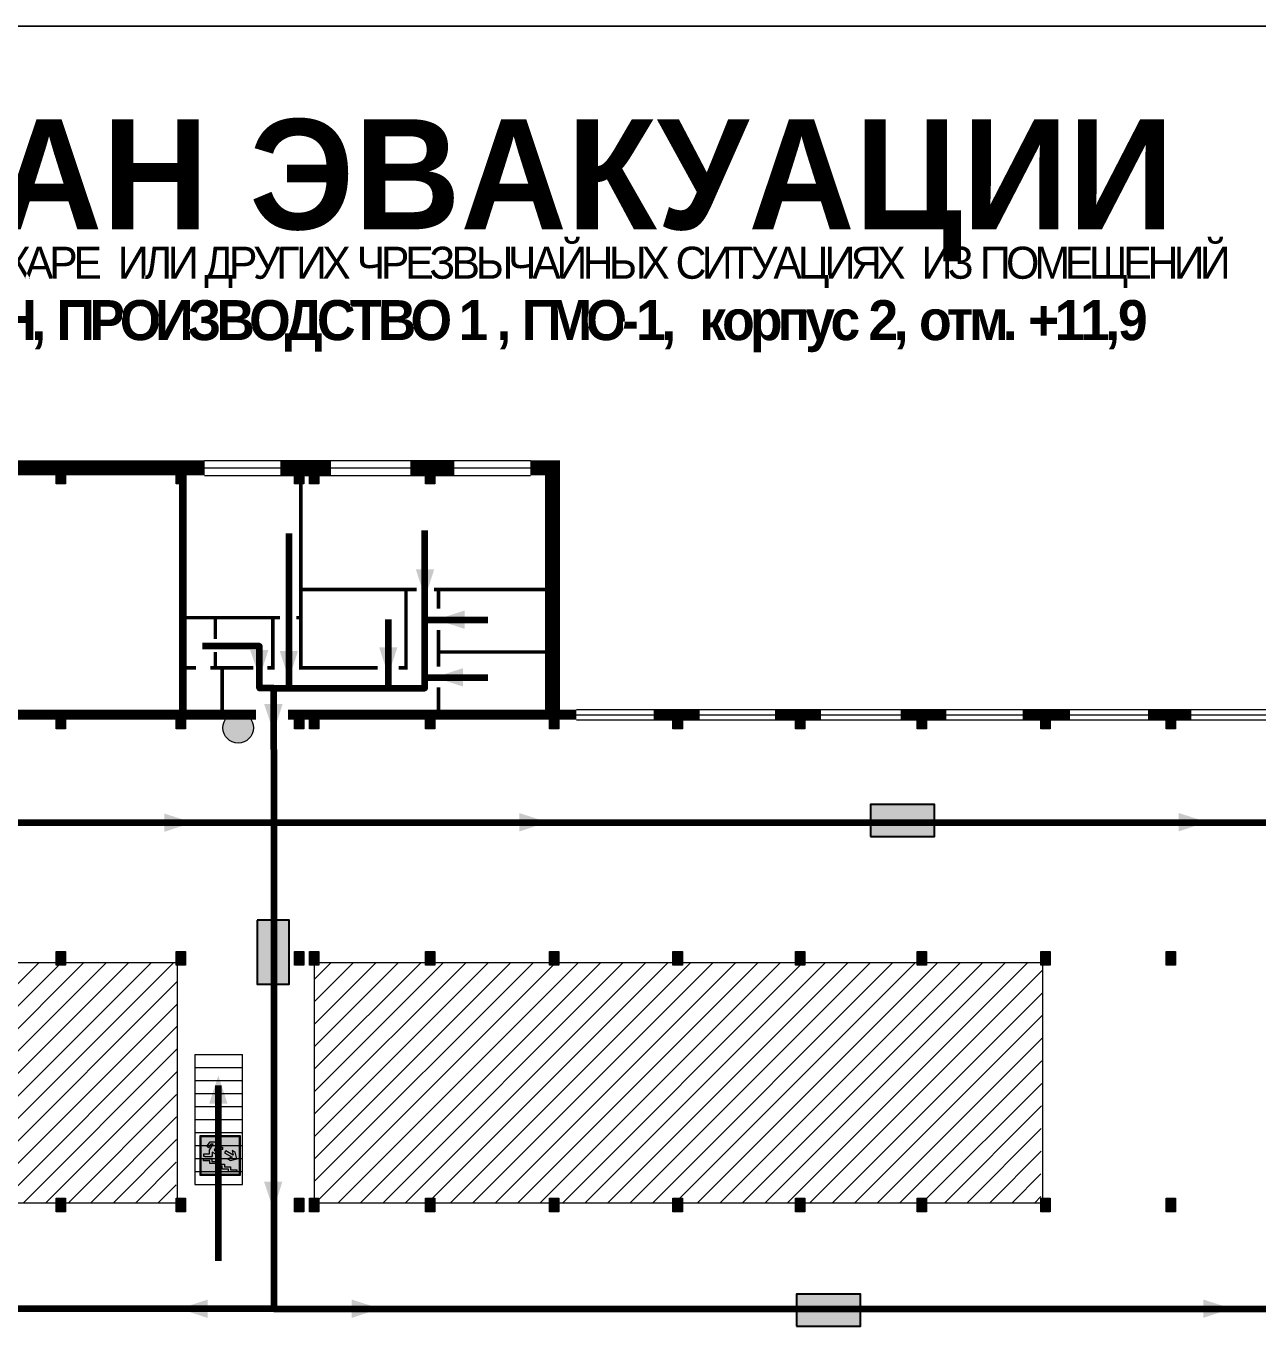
# Model space of a CAD drawing. Header units: millimetres. Extents: x 13810 to 67229, y 12374 to 21950.
# Drawn here: x 39945.2 to 40191.3, y 14682.8 to 14944.5 of the extents above; entities that cross this region are included whole.
import ezdxf

# ---------------------------------------------------------------- set-up
doc = ezdxf.new("R2010")
doc.units = ezdxf.units.MM
doc.layers.add('План_Штампы', color=7, linetype='Continuous')
doc.styles.add('обычный', font='arial.ttf')

# ---------------------------------------------------------------- blocks, each defined once
blk = doc.blocks.new('A$C7B8C2D5B')
at = {"lineweight": 0}
h = blk.add_hatch(color=5, dxfattribs=at)
h.dxf.hatch_style = 1
h.paths.add_polyline_path([(1.4, -3.02, 1), (-2.11, -3.02, 1)])
at = {"color": 5, "lineweight": 0}
blk.add_circle((-0.36, -3.02), 1.75, dxfattribs=at)
blk = doc.blocks.new('A$C32E8229D')
at = {"true_color": 0xffffff}
blk.add_hatch(color=7, dxfattribs=at).paths.add_polyline_path([(0, 0), (0, -8), (16, -8), (16, 0)])
h = blk.add_hatch(color=126)
h.paths.add_polyline_path([(0.2, -0.2), (15.8, -0.2), (15.8, -7.8), (0.2, -7.8)])
h.paths.add_polyline_path([(13.49, -2.05), (12.08, -2.05), (11.37, -2.63, 0.162397), (11.29, -2.84), (11.29, -3.63), (10.35, -3.63), (10.35, -4.05), (11.68, -4.05), (11.68, -3.48), (12.26, -4.28), (11.29, -5.1), (11.29, -6.78), (11.85, -6.78), (11.85, -5.44), (12.8, -4.64), (12.8, -5.94), (14.46, -5.94), (14.46, -5.39), (13.45, -5.39), (13.45, -3.97), (12.46, -2.59), (13.15, -2.59), (13.69, -3.34), (14.18, -3)], flags=16)
h.paths.add_polyline_path([(10.74, -1.82, 1), (11.8, -1.82, 1)], flags=16)
h.paths.add_polyline_path([(9.39, -3.59), (5.99, -3.59), (6.56, -3.03), (5.91, -3.03), (5.1, -3.83), (5.91, -4.64), (6.56, -4.64), (5.99, -4.09), (9.39, -4.09)], flags=16)
h.paths.add_polyline_path([(4.29, -1.08), (1.72, -1.08), (1.72, -6.6), (4.29, -6.6)], flags=16)
at = {"color": 126}
blk.add_lwpolyline([(16, -8), (0, -8), (0, 0), (16, 0)], close=True, dxfattribs=at)
blk = doc.blocks.new('вниз')
at = {"lineweight": 0, "true_color": 0xffffff}
h = blk.add_hatch(color=7, dxfattribs=at)
h.dxf.hatch_style = 1
h.paths.add_polyline_path([(40994.51, -4472.22), (40986.51, -4472.22), (40986.51, -4480.22), (40994.51, -4480.22)])
h.paths.add_polyline_path([(40994.31, -4472.42), (40994.31, -4480.01), (40986.71, -4480.01), (40986.71, -4472.42)], flags=16)
h.paths.add_polyline_path([(40988.43, -4473.53), (40989.43, -4473.53), (40990.19, -4473.96), (40990.19, -4474.6), (40991, -4474.6), (40991, -4475.06), (40989.73, -4475.06), (40989.73, -4474.46), (40989.3, -4475.18), (40990.17, -4475.7), (40990.17, -4477.11), (40989.63, -4477.11), (40989.63, -4476.01), (40988.94, -4475.59), (40988.94, -4476.46), (40988.94, -4476.46), (40987.47, -4476.46), (40987.26, -4476.46), (40987.26, -4475.92), (40988.4, -4475.92), (40988.4, -4475.2), (40989.1, -4473.99), (40988.66, -4473.99), (40988.24, -4474.7), (40987.86, -4474.47), (40988.41, -4473.56)], flags=0)
h.paths.add_polyline_path([(40990.55, -4473.29, -1), (40989.69, -4473.29, -1)], flags=0)
h.paths.add_polyline_path([(40988.85, -4476.89), (40988.85, -4477.43), (40990.1, -4477.43), (40990.1, -4477.99), (40991.34, -4477.99), (40991.34, -4478.54), (40992.59, -4478.54), (40992.59, -4479.09), (40993.83, -4479.09), (40993.83, -4479.52), (40992.17, -4479.52), (40992.17, -4478.97), (40990.91, -4478.97), (40990.91, -4478.41), (40989.68, -4478.41), (40989.68, -4477.86), (40988.43, -4477.86), (40988.43, -4477.31), (40987.6, -4477.31), (40987.18, -4477.31), (40987.18, -4476.89)], flags=0)
h.paths.add_polyline_path([(40991.61, -4475.33), (40993.12, -4476.2), (40992.9, -4475.27), (40993.48, -4475.6), (40993.83, -4476.88), (40992.56, -4477.22), (40991.97, -4476.88), (40992.9, -4476.61), (40991.38, -4475.74), (40991.58, -4475.39)], flags=0)
h.paths.add_polyline_path([(40990.19, -4473.96), (40989.43, -4473.53), (40988.43, -4473.53), (40988.41, -4473.56), (40987.86, -4474.47), (40988.24, -4474.7), (40988.66, -4473.99), (40989.1, -4473.99), (40988.4, -4475.2), (40988.4, -4475.92), (40987.26, -4475.92), (40987.26, -4476.46), (40987.47, -4476.46), (40988.94, -4476.46), (40988.94, -4476.27), (40988.94, -4475.59), (40989.63, -4476.01), (40989.63, -4477.11), (40990.17, -4477.11), (40990.17, -4475.7), (40989.3, -4475.18), (40989.73, -4474.46), (40989.73, -4475.06), (40991, -4475.06), (40991, -4474.6), (40990.19, -4474.6)], flags=0)
h.paths.add_polyline_path([(40990.55, -4473.29, 1), (40989.69, -4473.29, 1)], flags=0)
h.paths.add_polyline_path([(40991.61, -4475.33), (40991.58, -4475.39), (40991.38, -4475.74), (40992.9, -4476.61), (40991.97, -4476.88), (40992.56, -4477.22), (40993.83, -4476.88), (40993.48, -4475.6), (40992.9, -4475.27), (40993.12, -4476.2)], flags=0)
h.paths.add_polyline_path([(40990.1, -4477.43), (40988.85, -4477.43), (40988.85, -4476.89), (40987.18, -4476.89), (40987.18, -4477.31), (40987.6, -4477.31), (40988.43, -4477.31), (40988.43, -4477.86), (40989.68, -4477.86), (40989.68, -4478.41), (40990.91, -4478.41), (40990.91, -4478.97), (40992.17, -4478.97), (40992.17, -4479.52), (40993.83, -4479.52), (40993.83, -4479.09), (40992.59, -4479.09), (40992.59, -4478.54), (40991.34, -4478.54), (40991.34, -4477.99), (40990.1, -4477.99)], flags=0)
at = {"lineweight": 0}
h = blk.add_hatch(color=126, dxfattribs=at)
h.dxf.hatch_style = 1
h.paths.add_polyline_path([(40994.31, -4472.42), (40986.71, -4472.42), (40986.71, -4480.01), (40994.31, -4480.01)])
h.paths.add_polyline_path([(40988.43, -4473.53), (40989.43, -4473.53), (40990.19, -4473.96), (40990.19, -4474.6), (40991, -4474.6), (40991, -4475.06), (40989.73, -4475.06), (40989.73, -4474.46), (40989.3, -4475.18), (40990.17, -4475.7), (40990.17, -4477.11), (40989.63, -4477.11), (40989.63, -4476.01), (40988.94, -4475.59), (40988.94, -4476.46), (40988.94, -4476.46), (40987.47, -4476.46), (40987.26, -4476.46), (40987.26, -4475.92), (40988.4, -4475.92), (40988.4, -4475.2), (40989.1, -4473.99), (40988.66, -4473.99), (40988.24, -4474.7), (40987.86, -4474.47), (40988.41, -4473.56)], flags=16)
h.paths.add_polyline_path([(40990.55, -4473.29, -1), (40989.69, -4473.29, -1)], flags=16)
h.paths.add_polyline_path([(40988.85, -4476.89), (40988.85, -4477.43), (40990.1, -4477.43), (40990.1, -4477.99), (40991.34, -4477.99), (40991.34, -4478.54), (40992.59, -4478.54), (40992.59, -4479.09), (40993.83, -4479.09), (40993.83, -4479.52), (40992.17, -4479.52), (40992.17, -4478.97), (40990.91, -4478.97), (40990.91, -4478.41), (40989.68, -4478.41), (40989.68, -4477.86), (40988.43, -4477.86), (40988.43, -4477.31), (40987.6, -4477.31), (40987.18, -4477.31), (40987.18, -4476.89)], flags=16)
h.paths.add_polyline_path([(40991.61, -4475.33), (40993.12, -4476.2), (40992.9, -4475.27), (40993.48, -4475.6), (40993.83, -4476.88), (40992.56, -4477.22), (40991.97, -4476.88), (40992.9, -4476.61), (40991.38, -4475.74), (40991.58, -4475.39)], flags=16)
at = {"lineweight": 0, "true_color": 0xffffff}
h = blk.add_hatch(color=7, dxfattribs=at)
h.dxf.hatch_style = 1
h.paths.add_polyline_path([(40989.73, -4474.46), (40989.73, -4475.06), (40991, -4475.06), (40991, -4474.6), (40990.19, -4474.6), (40990.19, -4473.96), (40989.43, -4473.53), (40988.43, -4473.53), (40988.41, -4473.56), (40987.86, -4474.47), (40988.24, -4474.7), (40988.66, -4473.99), (40989.1, -4473.99), (40988.4, -4475.2), (40988.4, -4475.92), (40987.26, -4475.92), (40987.26, -4476.46), (40987.47, -4476.46), (40988.94, -4476.46), (40988.94, -4475.59), (40989.63, -4476.01), (40989.63, -4477.11), (40990.17, -4477.11), (40990.17, -4475.7), (40989.3, -4475.18)])
h.paths.add_polyline_path([(40989.69, -4473.29, 1), (40990.55, -4473.29, 1)])
h.paths.add_polyline_path([(40991.61, -4475.33), (40991.58, -4475.39), (40991.38, -4475.74), (40992.9, -4476.61), (40991.97, -4476.88), (40992.56, -4477.22), (40993.83, -4476.88), (40993.48, -4475.6), (40992.9, -4475.27), (40993.12, -4476.2)])
h.paths.add_polyline_path([(40990.1, -4477.43), (40988.85, -4477.43), (40988.85, -4476.89), (40987.18, -4476.89), (40987.18, -4477.31), (40987.6, -4477.31), (40988.43, -4477.31), (40988.43, -4477.86), (40989.68, -4477.86), (40989.68, -4478.41), (40990.91, -4478.41), (40990.91, -4478.97), (40992.17, -4478.97), (40992.17, -4479.52), (40993.83, -4479.52), (40993.83, -4479.09), (40992.59, -4479.09), (40992.59, -4478.54), (40991.34, -4478.54), (40991.34, -4477.99), (40990.1, -4477.99)])
at = {"color": 126, "lineweight": 0}
for points in [[(40986.51, -4472.22), (40994.51, -4472.22), (40994.51, -4480.22), (40986.51, -4480.22)], [(40986.71, -4472.42), (40994.31, -4472.42), (40994.31, -4480.01), (40986.71, -4480.01)]]:
    blk.add_lwpolyline(points, close=True, dxfattribs=at)
for points in [[(40987.47, -4476.46), (40987.26, -4476.46), (40987.26, -4475.92), (40988.4, -4475.92), (40988.4, -4475.2), (40989.1, -4473.99), (40988.66, -4473.99), (40988.24, -4474.7), (40987.86, -4474.47), (40988.41, -4473.56), (40988.43, -4473.53), (40989.43, -4473.53), (40990.19, -4473.96), (40990.19, -4474.6), (40991, -4474.6), (40991, -4475.06), (40989.73, -4475.06), (40989.73, -4474.46), (40989.3, -4475.18), (40990.17, -4475.7), (40990.17, -4477.11), (40989.63, -4477.11), (40989.63, -4476.01), (40988.94, -4475.59), (40988.94, -4476.46)], [(40987.47, -4476.46), (40988.94, -4476.46), (40988.94, -4476.27)], [(40991.58, -4475.39), (40991.38, -4475.74), (40992.9, -4476.61), (40991.97, -4476.88), (40992.56, -4477.22), (40993.83, -4476.88), (40993.48, -4475.6), (40992.9, -4475.27), (40993.12, -4476.2), (40991.61, -4475.33), (40991.58, -4475.39)], [(40987.6, -4477.31), (40987.18, -4477.31), (40987.18, -4476.89), (40988.85, -4476.89), (40988.85, -4477.43), (40990.1, -4477.43), (40990.1, -4477.99), (40991.34, -4477.99), (40991.34, -4478.54), (40992.59, -4478.54), (40992.59, -4479.09), (40993.83, -4479.09), (40993.83, -4479.52), (40992.17, -4479.52), (40992.17, -4478.97), (40990.91, -4478.97), (40990.91, -4478.41), (40989.68, -4478.41), (40989.68, -4477.86), (40988.43, -4477.86), (40988.43, -4477.31), (40987.6, -4477.31)]]:
    blk.add_lwpolyline(points, dxfattribs=at)
blk.add_circle((40990.12, -4473.29), 0.432, dxfattribs=at)

msp = doc.modelspace()

# ---------------------------------------------------------------- hatches: boundary and pattern name
at = {"lineweight": 0}
h = msp.add_hatch(color=256, dxfattribs=at)
h.dxf.hatch_style = 1
h.paths.add_polyline_path([(39951.13, 14853.04), (39952.99, 14853.04), (39952.99, 14855.79), (39951.13, 14855.79)])
h = msp.add_hatch(color=256, dxfattribs=at)
h.dxf.hatch_style = 1
h.paths.add_polyline_path([(39975.13, 14853.04), (39977, 14853.04), (39977, 14855.79), (39975.13, 14855.79)])
h = msp.add_hatch(color=256, dxfattribs=at)
h.dxf.hatch_style = 1
h.paths.add_polyline_path([(39998.81, 14853.04), (40000.67, 14853.04), (40000.67, 14855.79), (39998.81, 14855.79)])
h = msp.add_hatch(color=256, dxfattribs=at)
h.dxf.hatch_style = 1
h.paths.add_polyline_path([(40001.79, 14853.04), (40003.66, 14853.04), (40003.66, 14855.79), (40001.79, 14855.79)])
h = msp.add_hatch(color=256, dxfattribs=at)
h.dxf.hatch_style = 1
h.paths.add_polyline_path([(40024.95, 14853.04), (40026.82, 14853.04), (40026.82, 14855.79), (40024.95, 14855.79)])
h = msp.add_hatch(color=256, dxfattribs=at)
h.dxf.hatch_style = 1
h.paths.add_polyline_path([(40049.76, 14853.04), (40051.62, 14853.04), (40051.62, 14855.79), (40049.76, 14855.79)])
h = msp.add_hatch(color=256, dxfattribs=at)
h.dxf.hatch_style = 1
h.paths.add_polyline_path([(39951.13, 14804.07), (39952.99, 14804.07), (39952.99, 14806.82), (39951.13, 14806.82)])
h = msp.add_hatch(color=256, dxfattribs=at)
h.dxf.hatch_style = 1
h.paths.add_polyline_path([(39975.13, 14804.07), (39977, 14804.07), (39977, 14806.82), (39975.13, 14806.82)])
h = msp.add_hatch(color=256, dxfattribs=at)
h.dxf.hatch_style = 1
h.paths.add_polyline_path([(39998.81, 14804.07), (40000.67, 14804.07), (40000.67, 14806.82), (39998.81, 14806.82)])
h = msp.add_hatch(color=256, dxfattribs=at)
h.dxf.hatch_style = 1
h.paths.add_polyline_path([(40001.79, 14804.07), (40003.66, 14804.07), (40003.66, 14806.82), (40001.79, 14806.82)])
h = msp.add_hatch(color=256, dxfattribs=at)
h.dxf.hatch_style = 1
h.paths.add_polyline_path([(40024.95, 14804.07), (40026.82, 14804.07), (40026.82, 14806.82), (40024.95, 14806.82)])
h = msp.add_hatch(color=256, dxfattribs=at)
h.dxf.hatch_style = 1
h.paths.add_polyline_path([(40049.76, 14804.07), (40051.62, 14804.07), (40051.62, 14806.82), (40049.76, 14806.82)])
h = msp.add_hatch(color=256, dxfattribs=at)
h.dxf.hatch_style = 1
h.paths.add_polyline_path([(40074.4, 14804.07), (40076.27, 14804.07), (40076.27, 14806.82), (40074.4, 14806.82)])
h = msp.add_hatch(color=256, dxfattribs=at)
h.dxf.hatch_style = 1
h.paths.add_polyline_path([(40098.88, 14804.07), (40100.74, 14804.07), (40100.74, 14806.82), (40098.88, 14806.82)])
h = msp.add_hatch(color=256, dxfattribs=at)
h.dxf.hatch_style = 1
h.paths.add_polyline_path([(40123.17, 14804.07), (40125.04, 14804.07), (40125.04, 14806.82), (40123.17, 14806.82)])
h = msp.add_hatch(color=256, dxfattribs=at)
h.dxf.hatch_style = 1
h.paths.add_polyline_path([(40147.89, 14804.07), (40149.76, 14804.07), (40149.76, 14806.82), (40147.89, 14806.82)])
h = msp.add_hatch(color=256, dxfattribs=at)
h.dxf.hatch_style = 1
h.paths.add_polyline_path([(40172.95, 14804.07), (40174.82, 14804.07), (40174.82, 14806.82), (40172.95, 14806.82)])
at = {"lineweight": 0, "true_color": 0x000000}
h = msp.add_hatch(dxfattribs=at)
h.set_pattern_fill('ANSI31', color=18)
h.set_pattern_definition([(45, (-5e-05, -9.684), (-2.24506403, 2.24506403), [])])
h.paths.add_polyline_path([(39975.13, 14756.85), (39975.13, 14757.41), (39952.99, 14757.41), (39952.99, 14756.85), (39951.13, 14756.85), (39951.13, 14757.41), (39928.08, 14757.41), (39928.08, 14756.85), (39926.21, 14756.85), (39926.21, 14757.41), (39903.17, 14757.41), (39903.17, 14756.85), (39901.3, 14756.85), (39901.3, 14757.41), (39878.53, 14757.41), (39878.53, 14756.85), (39876.66, 14756.85), (39876.66, 14757.41), (39854.13, 14757.41), (39854.13, 14756.85), (39852.26, 14756.85), (39852.26, 14757.41), (39832.78, 14757.41), (39832.78, 14709.33), (39852.26, 14709.33), (39852.26, 14710.31), (39854.13, 14710.31), (39854.13, 14709.33), (39876.66, 14709.33), (39876.66, 14710.31), (39878.53, 14710.31), (39878.53, 14709.33), (39901.3, 14709.33), (39901.3, 14710.31), (39903.17, 14710.31), (39903.17, 14709.33), (39926.21, 14709.33), (39926.21, 14710.31), (39928.08, 14710.31), (39928.08, 14709.33), (39951.13, 14709.33), (39951.13, 14710.31), (39952.99, 14710.31), (39952.99, 14709.33), (39975.13, 14709.33), (39975.13, 14710.31), (39975.36, 14756.85)])
h.paths.add_polyline_path([(40147.89, 14756.85), (40147.89, 14757.41), (40125.04, 14757.41), (40125.04, 14756.85), (40123.17, 14756.85), (40123.17, 14757.41), (40100.74, 14757.41), (40100.74, 14756.85), (40098.88, 14756.85), (40098.88, 14757.41), (40076.27, 14757.41), (40076.27, 14756.85), (40074.4, 14756.85), (40074.4, 14757.41), (40051.62, 14757.41), (40051.62, 14756.85), (40049.76, 14756.85), (40049.76, 14757.41), (40026.82, 14757.41), (40026.82, 14756.85), (40024.95, 14756.85), (40024.95, 14757.41), (40003.66, 14757.41), (40003.66, 14756.85), (40002.77, 14756.85), (40002.77, 14710.31), (40003.66, 14710.31), (40003.66, 14709.33), (40024.95, 14709.33), (40024.95, 14710.31), (40026.82, 14710.31), (40026.82, 14709.33), (40049.76, 14709.33), (40049.76, 14710.31), (40051.62, 14710.31), (40051.62, 14709.33), (40074.4, 14709.33), (40074.4, 14710.31), (40076.27, 14710.31), (40076.27, 14709.33), (40098.88, 14709.33), (40098.88, 14710.31), (40100.74, 14710.31), (40100.74, 14709.33), (40123.17, 14709.33), (40123.17, 14710.31), (40125.04, 14710.31), (40125.04, 14709.33), (40147.89, 14709.33), (40147.89, 14710.31), (40148.25, 14756.85)])
at = {"lineweight": 0}
h = msp.add_hatch(color=256, dxfattribs=at)
h.dxf.hatch_style = 1
h.paths.add_polyline_path([(39951.13, 14756.85), (39952.99, 14756.85), (39952.99, 14759.6), (39951.13, 14759.6)])
h = msp.add_hatch(color=256, dxfattribs=at)
h.dxf.hatch_style = 1
h.paths.add_polyline_path([(39975.13, 14756.85), (39977, 14756.85), (39977, 14759.6), (39975.13, 14759.6)])
h = msp.add_hatch(color=256, dxfattribs=at)
h.dxf.hatch_style = 1
h.paths.add_polyline_path([(39998.81, 14756.85), (40000.67, 14756.85), (40000.67, 14759.6), (39998.81, 14759.6)])
h = msp.add_hatch(color=256, dxfattribs=at)
h.dxf.hatch_style = 1
h.paths.add_polyline_path([(40001.79, 14756.85), (40003.66, 14756.85), (40003.66, 14759.6), (40001.79, 14759.6)])
h = msp.add_hatch(color=256, dxfattribs=at)
h.dxf.hatch_style = 1
h.paths.add_polyline_path([(40024.95, 14756.85), (40026.82, 14756.85), (40026.82, 14759.6), (40024.95, 14759.6)])
h = msp.add_hatch(color=256, dxfattribs=at)
h.dxf.hatch_style = 1
h.paths.add_polyline_path([(40049.76, 14756.85), (40051.62, 14756.85), (40051.62, 14759.6), (40049.76, 14759.6)])
h = msp.add_hatch(color=256, dxfattribs=at)
h.dxf.hatch_style = 1
h.paths.add_polyline_path([(40074.4, 14756.85), (40076.27, 14756.85), (40076.27, 14759.6), (40074.4, 14759.6)])
h = msp.add_hatch(color=256, dxfattribs=at)
h.dxf.hatch_style = 1
h.paths.add_polyline_path([(40098.88, 14756.85), (40100.74, 14756.85), (40100.74, 14759.6), (40098.88, 14759.6)])
h = msp.add_hatch(color=256, dxfattribs=at)
h.dxf.hatch_style = 1
h.paths.add_polyline_path([(40123.17, 14756.85), (40125.04, 14756.85), (40125.04, 14759.6), (40123.17, 14759.6)])
h = msp.add_hatch(color=256, dxfattribs=at)
h.dxf.hatch_style = 1
h.paths.add_polyline_path([(40147.89, 14756.85), (40149.76, 14756.85), (40149.76, 14759.6), (40147.89, 14759.6)])
h = msp.add_hatch(color=256, dxfattribs=at)
h.dxf.hatch_style = 1
h.paths.add_polyline_path([(40172.95, 14756.85), (40174.82, 14756.85), (40174.82, 14759.6), (40172.95, 14759.6)])
h = msp.add_hatch(color=256, dxfattribs=at)
h.dxf.hatch_style = 1
h.paths.add_polyline_path([(39951.13, 14707.56), (39952.99, 14707.56), (39952.99, 14710.31), (39951.13, 14710.31)])
h = msp.add_hatch(color=256, dxfattribs=at)
h.dxf.hatch_style = 1
h.paths.add_polyline_path([(39975.13, 14707.56), (39977, 14707.56), (39977, 14710.31), (39975.13, 14710.31)])
h = msp.add_hatch(color=256, dxfattribs=at)
h.dxf.hatch_style = 1
h.paths.add_polyline_path([(39998.81, 14707.56), (40000.67, 14707.56), (40000.67, 14710.31), (39998.81, 14710.31)])
h = msp.add_hatch(color=256, dxfattribs=at)
h.dxf.hatch_style = 1
h.paths.add_polyline_path([(40001.79, 14707.56), (40003.66, 14707.56), (40003.66, 14710.31), (40001.79, 14710.31)])
h = msp.add_hatch(color=256, dxfattribs=at)
h.dxf.hatch_style = 1
h.paths.add_polyline_path([(40024.95, 14707.56), (40026.82, 14707.56), (40026.82, 14710.31), (40024.95, 14710.31)])
h = msp.add_hatch(color=256, dxfattribs=at)
h.dxf.hatch_style = 1
h.paths.add_polyline_path([(40049.76, 14707.56), (40051.62, 14707.56), (40051.62, 14710.31), (40049.76, 14710.31)])
h = msp.add_hatch(color=256, dxfattribs=at)
h.dxf.hatch_style = 1
h.paths.add_polyline_path([(40074.4, 14707.56), (40076.27, 14707.56), (40076.27, 14710.31), (40074.4, 14710.31)])
h = msp.add_hatch(color=256, dxfattribs=at)
h.dxf.hatch_style = 1
h.paths.add_polyline_path([(40098.88, 14707.56), (40100.74, 14707.56), (40100.74, 14710.31), (40098.88, 14710.31)])
h = msp.add_hatch(color=256, dxfattribs=at)
h.dxf.hatch_style = 1
h.paths.add_polyline_path([(40123.17, 14707.56), (40125.04, 14707.56), (40125.04, 14710.31), (40123.17, 14710.31)])
h = msp.add_hatch(color=256, dxfattribs=at)
h.dxf.hatch_style = 1
h.paths.add_polyline_path([(40147.89, 14707.56), (40149.76, 14707.56), (40149.76, 14710.31), (40147.89, 14710.31)])
h = msp.add_hatch(color=256, dxfattribs=at)
h.dxf.hatch_style = 1
h.paths.add_polyline_path([(40172.95, 14707.56), (40174.82, 14707.56), (40174.82, 14710.31), (40172.95, 14710.31)])

# ---------------------------------------------------------------- linework, layer by layer
at = {"color": 126, "lineweight": 0, "true_color": 0x008754}
for points in [[(39738.71, 15339.45), (40338.71, 15339.45), (40338.71, 14944.45), (39738.71, 14944.45)], [(39738.71, 14944.45), (40338.71, 14944.45), (40338.71, 14549.45), (39738.71, 14549.45)], [(39738.71, 14944.45), (40338.71, 14944.45), (40338.71, 14549.45), (39738.71, 14549.45)], [(39738.71, 14944.45), (40338.71, 14944.45), (40338.71, 14549.45), (39738.71, 14549.45)], [(39738.71, 14944.45), (40338.71, 14944.45), (40338.71, 14549.45), (39738.71, 14549.45)]]:
    msp.add_lwpolyline(points, close=True, dxfattribs=at)
at = {"lineweight": 0}
for points, const_width in [([(39802.74, 14704.63), (39802.74, 14856.19), (39980.81, 14856.19)], 3), ([(39976.48, 14806.89), (39976.48, 14856.19)], 1.5), ([(39995.98, 14856.19), (40006.04, 14856.19)], 3), ([(40021.91, 14856.19), (40030.7, 14856.19)], 3), ([(40045.91, 14856.19), (40050.3, 14856.19), (40050.3, 14806.89)], 3), ([(40015.42, 14816.26), (40000.04, 14816.26), (40000.04, 14856.19)], 0.7), ([(40023.17, 14831.91), (40000.04, 14831.91)], 0.7), ([(40019.57, 14816.26), (40021.04, 14816.26), (40021.04, 14831.91)], 0.7), ([(40026.65, 14831.91), (40050.3, 14831.91)], 0.7), ([(40027.54, 14831.91), (40027.54, 14828.07)], 0.7), ([(39995.86, 14826.28), (39976.48, 14826.28)], 0.7), ([(39982.95, 14822.05), (39982.95, 14826.28)], 0.7), ([(39993.33, 14816.26), (39994.45, 14816.26), (39994.45, 14826.28)], 0.7), ([(39999.16, 14826.28), (40000.04, 14826.28)], 0.7), ([(40027.54, 14823.83), (40027.54, 14816.52)], 0.7), ([(39982.95, 14816.26), (39982.95, 14819.4)], 0.7), ([(40027.54, 14819.41), (40050.3, 14819.41)], 0.7), ([(39979.12, 14816.26), (39976.48, 14816.26)], 0.7), ([(39981.95, 14816.26), (39990.52, 14816.26)], 0.7), ([(39984.31, 14806.89), (39984.31, 14816.26)], 0.7), ([(40027.54, 14812.34), (40027.54, 14806.89)], 0.7), ([(39991.09, 14806.89), (39802.74, 14806.89)], 2), ([(40055.1, 14806.89), (39997.51, 14806.89)], 2), ([(40070.51, 14806.89), (40079.7, 14806.89)], 2), ([(40094.78, 14806.89), (40103.98, 14806.89)], 2), ([(40119.86, 14806.89), (40129.05, 14806.89)], 2), ([(40144.27, 14806.89), (40153.73, 14806.89)], 2), ([(40169.34, 14806.89), (40178, 14806.89)], 2)]:
    msp.add_lwpolyline(points, dxfattribs=dict(at, const_width=const_width))
for points in [[(39980.81, 14857.69), (40045.91, 14857.69)], [(39951.13, 14853.04), (39951.13, 14855.79), (39952.99, 14855.79), (39952.99, 14853.04), (39951.13, 14853.04)], [(39975.13, 14853.04), (39975.13, 14855.79), (39977, 14855.79), (39977, 14853.04), (39975.13, 14853.04)], [(39980.81, 14856.19), (40045.91, 14856.19)], [(39980.81, 14854.69), (40045.91, 14854.69)], [(39998.81, 14853.04), (39998.81, 14855.79), (40000.67, 14855.79), (40000.67, 14853.04), (39998.81, 14853.04)], [(40001.79, 14853.04), (40001.79, 14855.79), (40003.66, 14855.79), (40003.66, 14853.04), (40001.79, 14853.04)], [(40024.95, 14853.04), (40024.95, 14855.79), (40026.82, 14855.79), (40026.82, 14853.04), (40024.95, 14853.04)], [(40049.76, 14853.04), (40049.76, 14855.79), (40051.62, 14855.79), (40051.62, 14853.04), (40049.76, 14853.04)], [(40055.1, 14807.9), (40243.64, 14807.9)], [(39951.13, 14804.07), (39951.13, 14806.82), (39952.99, 14806.82), (39952.99, 14804.07), (39951.13, 14804.07)], [(39975.13, 14804.07), (39975.13, 14806.82), (39977, 14806.82), (39977, 14804.07), (39975.13, 14804.07)], [(39998.81, 14804.07), (39998.81, 14806.82), (40000.67, 14806.82), (40000.67, 14804.07), (39998.81, 14804.07)], [(40001.79, 14804.07), (40001.79, 14806.82), (40003.66, 14806.82), (40003.66, 14804.07), (40001.79, 14804.07)], [(40024.95, 14804.07), (40024.95, 14806.82), (40026.82, 14806.82), (40026.82, 14804.07), (40024.95, 14804.07)], [(40049.76, 14804.07), (40049.76, 14806.82), (40051.62, 14806.82), (40051.62, 14804.07), (40049.76, 14804.07)], [(40055.1, 14806.89), (40243.64, 14806.89)], [(40055.1, 14806.89), (40243.64, 14806.89)], [(40055.1, 14805.89), (40243.64, 14805.89)], [(40074.4, 14804.07), (40074.4, 14806.82), (40076.27, 14806.82), (40076.27, 14804.07), (40074.4, 14804.07)], [(40098.88, 14804.07), (40098.88, 14806.82), (40100.74, 14806.82), (40100.74, 14804.07), (40098.88, 14804.07)], [(40123.17, 14804.07), (40123.17, 14806.82), (40125.04, 14806.82), (40125.04, 14804.07), (40123.17, 14804.07)], [(40147.89, 14804.07), (40147.89, 14806.82), (40149.76, 14806.82), (40149.76, 14804.07), (40147.89, 14804.07)], [(40172.95, 14804.07), (40172.95, 14806.82), (40174.82, 14806.82), (40174.82, 14804.07), (40172.95, 14804.07)], [(39832.78, 14709.33), (39832.78, 14757.41), (39975.36, 14757.41), (39975.36, 14709.33), (39832.78, 14709.33)], [(39951.13, 14756.85), (39951.13, 14759.6), (39952.99, 14759.6), (39952.99, 14756.85), (39951.13, 14756.85)], [(39975.13, 14756.85), (39975.13, 14759.6), (39977, 14759.6), (39977, 14756.85), (39975.13, 14756.85)], [(39998.81, 14756.85), (39998.81, 14759.6), (40000.67, 14759.6), (40000.67, 14756.85), (39998.81, 14756.85)], [(40001.79, 14756.85), (40001.79, 14759.6), (40003.66, 14759.6), (40003.66, 14756.85), (40001.79, 14756.85)], [(40002.77, 14709.33), (40002.77, 14757.41), (40148.26, 14757.41), (40148.26, 14709.33), (40002.77, 14709.33)], [(40024.95, 14756.85), (40024.95, 14759.6), (40026.82, 14759.6), (40026.82, 14756.85), (40024.95, 14756.85)], [(40049.76, 14756.85), (40049.76, 14759.6), (40051.62, 14759.6), (40051.62, 14756.85), (40049.76, 14756.85)], [(40074.4, 14756.85), (40074.4, 14759.6), (40076.27, 14759.6), (40076.27, 14756.85), (40074.4, 14756.85)], [(40098.88, 14756.85), (40098.88, 14759.6), (40100.74, 14759.6), (40100.74, 14756.85), (40098.88, 14756.85)], [(40123.17, 14756.85), (40123.17, 14759.6), (40125.04, 14759.6), (40125.04, 14756.85), (40123.17, 14756.85)], [(40147.89, 14756.85), (40147.89, 14759.6), (40149.76, 14759.6), (40149.76, 14756.85), (40147.89, 14756.85)], [(40172.95, 14756.85), (40172.95, 14759.6), (40174.82, 14759.6), (40174.82, 14756.85), (40172.95, 14756.85)], [(39978.88, 14738.98), (39988.37, 14738.98)], [(39978.88, 14738.98), (39978.88, 14713.03)], [(39988.37, 14713.03), (39988.37, 14738.98)], [(39978.88, 14736.38), (39988.37, 14736.38)], [(39978.88, 14736.38), (39988.37, 14736.38)], [(39978.88, 14733.79), (39988.37, 14733.79)], [(39978.88, 14733.79), (39988.37, 14733.79)], [(39978.88, 14731.19), (39988.37, 14731.19)], [(39978.88, 14731.19), (39988.37, 14731.19)], [(39978.88, 14728.6), (39988.37, 14728.6)], [(39978.88, 14728.6), (39988.37, 14728.6)], [(39978.88, 14726), (39988.37, 14726)], [(39978.88, 14726), (39988.37, 14726)], [(39978.88, 14723.41), (39988.37, 14723.41)], [(39978.88, 14723.41), (39988.37, 14723.41)], [(39978.88, 14720.81), (39988.37, 14720.81)], [(39978.88, 14720.81), (39988.37, 14720.81)], [(39978.88, 14718.22), (39988.37, 14718.22)], [(39978.88, 14718.22), (39988.37, 14718.22)], [(39978.88, 14715.62), (39988.37, 14715.62)], [(39978.88, 14715.62), (39988.37, 14715.62)], [(39978.88, 14713.03), (39988.37, 14713.03)], [(39951.13, 14707.56), (39951.13, 14710.31), (39952.99, 14710.31), (39952.99, 14707.56), (39951.13, 14707.56)], [(39975.13, 14707.56), (39975.13, 14710.31), (39977, 14710.31), (39977, 14707.56), (39975.13, 14707.56)], [(39998.81, 14707.56), (39998.81, 14710.31), (40000.67, 14710.31), (40000.67, 14707.56), (39998.81, 14707.56)], [(40001.79, 14707.56), (40001.79, 14710.31), (40003.66, 14710.31), (40003.66, 14707.56), (40001.79, 14707.56)], [(40024.95, 14707.56), (40024.95, 14710.31), (40026.82, 14710.31), (40026.82, 14707.56), (40024.95, 14707.56)], [(40049.76, 14707.56), (40049.76, 14710.31), (40051.62, 14710.31), (40051.62, 14707.56), (40049.76, 14707.56)], [(40074.4, 14707.56), (40074.4, 14710.31), (40076.27, 14710.31), (40076.27, 14707.56), (40074.4, 14707.56)], [(40098.88, 14707.56), (40098.88, 14710.31), (40100.74, 14710.31), (40100.74, 14707.56), (40098.88, 14707.56)], [(40123.17, 14707.56), (40123.17, 14710.31), (40125.04, 14710.31), (40125.04, 14707.56), (40123.17, 14707.56)], [(40147.89, 14707.56), (40147.89, 14710.31), (40149.76, 14710.31), (40149.76, 14707.56), (40147.89, 14707.56)], [(40172.95, 14707.56), (40172.95, 14710.31), (40174.82, 14710.31), (40174.82, 14707.56), (40172.95, 14707.56)]]:
    msp.add_lwpolyline(points, dxfattribs=at)
at = {"color": 126, "lineweight": 100, "true_color": 0x008754}
for points in [[(39994.63, 14812.22), (40024.85, 14812.22), (40024.85, 14843.7)], [(39997.65, 14843.08), (39997.65, 14812.22)], [(40017.53, 14812.22), (40017.53, 14825.92)], [(40024.85, 14825.87), (40037.42, 14825.87)], [(39994.63, 14799.93), (39994.63, 14812.22), (39991.77, 14812.22), (39991.77, 14820.57), (39980.4, 14820.57)], [(40024.85, 14814.35), (40037.42, 14814.35)], [(39994.63, 14799.93), (39994.63, 14688.21)], [(39812.42, 14798.55), (39812.42, 14785.35), (40243.92, 14785.35)], [(39983.58, 14697.8), (39983.58, 14732.81)], [(39994.63, 14688.21), (39821.45, 14688.21)], [(39994.63, 14688.21), (40216.76, 14688.21)]]:
    msp.add_lwpolyline(points, dxfattribs=at)
at = {"layer": 'План_Штампы', "color": 126, "true_color": 0x008754}
for points in [[(40023.02, 14835.92), (40026.68, 14835.91), (40024.87, 14830.29)], [(40032.76, 14827.71), (40032.75, 14824.05), (40027.13, 14825.86)], [(40015.68, 14820.38), (40019.34, 14820.38), (40017.53, 14814.76)], [(39989.91, 14819.85), (39993.57, 14819.85), (39991.77, 14814.23)], [(39995.81, 14819.64), (39999.48, 14819.64), (39997.67, 14814.02)], [(40032.43, 14816.19), (40032.42, 14812.53), (40026.8, 14814.34)], [(39992.73, 14809.02), (39996.4, 14809.01), (39994.59, 14803.39)], [(39972.76, 14783.49), (39972.76, 14787.15), (39978.39, 14785.34)], [(40043.71, 14783.57), (40043.71, 14787.23), (40049.34, 14785.42)], [(40175.45, 14783.59), (40175.46, 14787.25), (40181.08, 14785.44)], [(39985.4, 14729.17), (39981.74, 14729.17), (39983.55, 14734.79)], [(39992.7, 14713.61), (39996.36, 14713.6), (39994.56, 14707.98)], [(39981.43, 14690.04), (39981.42, 14686.38), (39975.8, 14688.19)], [(40010.22, 14686.38), (40010.23, 14690.04), (40015.85, 14688.24)], [(40180.36, 14686.39), (40180.36, 14690.05), (40185.98, 14688.24)]]:
    msp.add_solid(points, dxfattribs=at)

# ---------------------------------------------------------------- block references
at = {"xscale": 1.741935482621193, "yscale": 1.741935482621193, "zscale": 1.741935482621193}
msp.add_blockref('A$C7B8C2D5B', (39988.15, 14809.53), dxfattribs=at)
at = {"color": 126, "true_color": 0x008754}
msp.add_blockref('вниз', (-1006.58, 19195.07), dxfattribs=at)
at = {"layer": 'План_Штампы', "color": 126, "true_color": 0x008754, "xscale": -0.8, "yscale": 0.8, "zscale": 0.8}
for p in [(40126.64, 14788.95), (40111.9, 14691.15)]:
    msp.add_blockref('A$C32E8229D', p, dxfattribs=at)
at = {"layer": 'План_Штампы', "color": 126, "true_color": 0x008754, "xscale": -0.8, "yscale": 0.8, "zscale": 0.8, "rotation": 270}
msp.add_blockref('A$C32E8229D', (39997.72, 14753.05), dxfattribs=at)

# ---------------------------------------------------------------- texts
at = {"lineweight": 0, "insert": (39897.33, 14925.87), "char_height": 22, "width": 493.8901, "attachment_point": 1, "style": 'обычный'}
msp.add_mtext('{\\fProxima Nova Rg|b1|i0|c204|p2;ПЛАН ЭВАКУАЦИИ}', dxfattribs=at)
at = {"color": 0, "lineweight": 0, "insert": (40047.43, 14900.52), "char_height": 8, "width": 449.2158, "attachment_point": 5, "style": 'обычный'}
msp.add_mtext('{\\fArial Black|b1|i0|c204|p34;\\H2x;\\T0.85;  \\fArial Narrow|b0|i0|c204|p34;\\H0.8x;\\W0.9;\\P\\fProxima Nova Rg|b0|i0|c204|p2;\\H0.5x;\\W1;\\C256;ПРИ ПОЖАРЕ  ИЛИ ДРУГИХ ЧРЕЗВЫЧАЙНЫХ СИТУАЦИЯХ  ИЗ ПОМЕЩЕНИЙ \\fProxima Nova Rg|b1|i0|c204|p2;\\H1.25x;\\PЦЭН, ПРОИЗВОДСТВО 1 , ГМО-1,  корпус 2, отм. +11,9}', dxfattribs=at)

doc.saveas('drawing.dxf')
